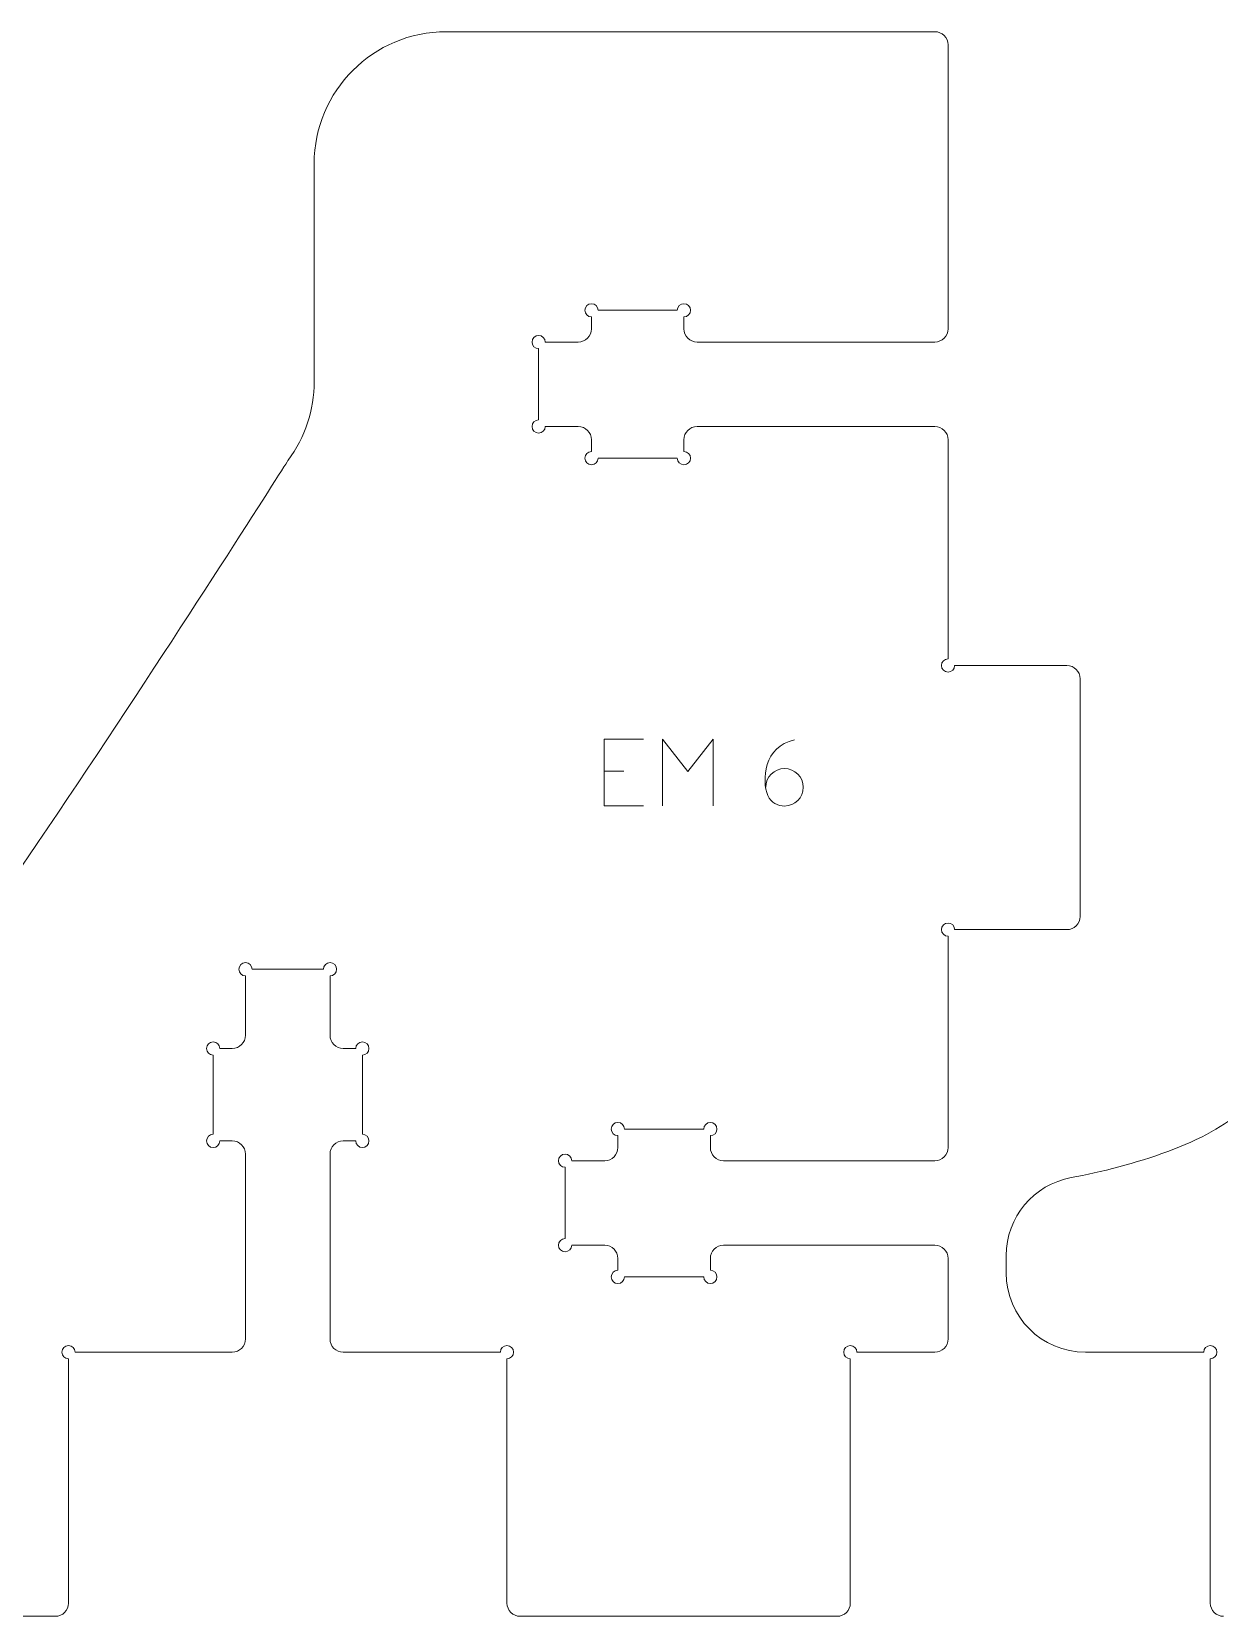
# Model space of a CAD drawing. Header units: inches. Extents: x 2 to 349, y -345 to -5.
# Drawn here: x 125.5 to 170.5, y -288.7 to -228.7 of the extents above; entities that cross this region are included whole.
import ezdxf

# ---------------------------------------------------------------- set-up
doc = ezdxf.new("R2010")
doc.units = ezdxf.units.IN
doc.header["$MEASUREMENT"] = 0
doc.layers.add('exterieur', color=7, linetype='Continuous')
doc.layers.add('gravure', color=7, linetype='Continuous')

# ---------------------------------------------------------------- blocks, each defined once
blk = doc.blocks.new('block 1139')
at = {"layer": 'exterieur', "lineweight": 0}
blk.add_open_spline([(135.256, -244.903), (135.256, -244.903), (120.689, -267.899), (118.102, -269.492)], degree=3, dxfattribs=at)
blk = doc.blocks.new('block 1140')
at = {"layer": 'exterieur', "lineweight": 0}
blk.add_lwpolyline([(136.238, -233.681), (136.238, -241.927)], dxfattribs=at)
blk = doc.blocks.new('block 1141')
at = {"layer": 'exterieur', "lineweight": 0}
blk.add_lwpolyline([(159.738, -228.681), (141.238, -228.681)], dxfattribs=at)
blk = doc.blocks.new('block 1142')
at = {"layer": 'exterieur', "lineweight": 0}
blk.add_lwpolyline([(160.238, -239.931), (160.238, -229.181)], dxfattribs=at)
blk = doc.blocks.new('block 1143')
at = {"layer": 'exterieur', "lineweight": 0}
blk.add_lwpolyline([(159.738, -240.431), (150.738, -240.431)], dxfattribs=at)
blk = doc.blocks.new('block 1144')
at = {"layer": 'exterieur', "lineweight": 0}
blk.add_lwpolyline([(150.238, -239.931), (150.238, -239.481)], dxfattribs=at)
blk = doc.blocks.new('block 1145')
at = {"layer": 'exterieur', "lineweight": 0}
blk.add_lwpolyline([(149.988, -239.231), (146.988, -239.231)], dxfattribs=at)
blk = doc.blocks.new('block 1146')
at = {"layer": 'exterieur', "lineweight": 0}
blk.add_lwpolyline([(146.738, -239.481), (146.738, -239.931)], dxfattribs=at)
blk = doc.blocks.new('block 1147')
at = {"layer": 'exterieur', "lineweight": 0}
blk.add_lwpolyline([(146.238, -240.431), (144.988, -240.431)], dxfattribs=at)
blk = doc.blocks.new('block 1148')
at = {"layer": 'exterieur', "lineweight": 0}
blk.add_lwpolyline([(144.738, -243.381), (144.738, -240.681)], dxfattribs=at)
blk = doc.blocks.new('block 1149')
at = {"layer": 'exterieur', "lineweight": 0}
blk.add_lwpolyline([(146.238, -243.631), (144.988, -243.631)], dxfattribs=at)
blk = doc.blocks.new('block 1150')
at = {"layer": 'exterieur', "lineweight": 0}
blk.add_lwpolyline([(146.738, -244.581), (146.738, -244.131)], dxfattribs=at)
blk = doc.blocks.new('block 1151')
at = {"layer": 'exterieur', "lineweight": 0}
blk.add_lwpolyline([(149.988, -244.831), (146.988, -244.831)], dxfattribs=at)
blk = doc.blocks.new('block 1152')
at = {"layer": 'exterieur', "lineweight": 0}
blk.add_lwpolyline([(150.238, -244.131), (150.238, -244.581)], dxfattribs=at)
blk = doc.blocks.new('block 1153')
at = {"layer": 'exterieur', "lineweight": 0}
blk.add_lwpolyline([(159.738, -243.631), (150.738, -243.631)], dxfattribs=at)
blk = doc.blocks.new('block 1154')
at = {"layer": 'exterieur', "lineweight": 0}
blk.add_lwpolyline([(160.238, -252.431), (160.238, -244.131)], dxfattribs=at)
blk = doc.blocks.new('block 1155')
at = {"layer": 'exterieur', "lineweight": 0}
blk.add_lwpolyline([(164.738, -252.681), (160.488, -252.681)], dxfattribs=at)
blk = doc.blocks.new('block 1156')
at = {"layer": 'exterieur', "lineweight": 0}
blk.add_lwpolyline([(165.238, -262.181), (165.238, -253.181)], dxfattribs=at)
blk = doc.blocks.new('block 1157')
at = {"layer": 'exterieur', "lineweight": 0}
blk.add_lwpolyline([(160.488, -262.681), (164.738, -262.681)], dxfattribs=at)
blk = doc.blocks.new('block 1158')
at = {"layer": 'exterieur', "lineweight": 0}
blk.add_lwpolyline([(160.238, -270.931), (160.238, -262.931)], dxfattribs=at)
blk = doc.blocks.new('block 1159')
at = {"layer": 'exterieur', "lineweight": 0}
blk.add_lwpolyline([(159.738, -271.431), (151.738, -271.431)], dxfattribs=at)
blk = doc.blocks.new('block 1160')
at = {"layer": 'exterieur', "lineweight": 0}
blk.add_lwpolyline([(151.238, -270.931), (151.238, -270.481)], dxfattribs=at)
blk = doc.blocks.new('block 1161')
at = {"layer": 'exterieur', "lineweight": 0}
blk.add_lwpolyline([(150.988, -270.231), (147.988, -270.231)], dxfattribs=at)
blk = doc.blocks.new('block 1162')
at = {"layer": 'exterieur', "lineweight": 0}
blk.add_lwpolyline([(147.738, -270.481), (147.738, -270.931)], dxfattribs=at)
blk = doc.blocks.new('block 1163')
at = {"layer": 'exterieur', "lineweight": 0}
blk.add_lwpolyline([(147.238, -271.431), (145.988, -271.431)], dxfattribs=at)
blk = doc.blocks.new('block 1164')
at = {"layer": 'exterieur', "lineweight": 0}
blk.add_lwpolyline([(145.738, -274.381), (145.738, -271.681)], dxfattribs=at)
blk = doc.blocks.new('block 1165')
at = {"layer": 'exterieur', "lineweight": 0}
blk.add_lwpolyline([(147.238, -274.631), (145.988, -274.631)], dxfattribs=at)
blk = doc.blocks.new('block 1166')
at = {"layer": 'exterieur', "lineweight": 0}
blk.add_lwpolyline([(147.738, -275.581), (147.738, -275.131)], dxfattribs=at)
blk = doc.blocks.new('block 1167')
at = {"layer": 'exterieur', "lineweight": 0}
blk.add_lwpolyline([(150.988, -275.831), (147.988, -275.831)], dxfattribs=at)
blk = doc.blocks.new('block 1168')
at = {"layer": 'exterieur', "lineweight": 0}
blk.add_lwpolyline([(151.238, -275.131), (151.238, -275.581)], dxfattribs=at)
blk = doc.blocks.new('block 1169')
at = {"layer": 'exterieur', "lineweight": 0}
blk.add_lwpolyline([(159.738, -274.631), (151.738, -274.631)], dxfattribs=at)
blk = doc.blocks.new('block 1170')
at = {"layer": 'exterieur', "lineweight": 0}
blk.add_lwpolyline([(160.238, -278.181), (160.238, -275.131)], dxfattribs=at)
blk = doc.blocks.new('block 1171')
at = {"layer": 'exterieur', "lineweight": 0}
blk.add_lwpolyline([(156.788, -278.681), (159.738, -278.681)], dxfattribs=at)
blk = doc.blocks.new('block 1172')
at = {"layer": 'exterieur', "lineweight": 0}
blk.add_lwpolyline([(156.538, -288.181), (156.538, -278.931)], dxfattribs=at)
blk = doc.blocks.new('block 1173')
at = {"layer": 'exterieur', "lineweight": 0}
blk.add_lwpolyline([(144.038, -288.681), (156.038, -288.681)], dxfattribs=at)
blk = doc.blocks.new('block 1174')
at = {"layer": 'exterieur', "lineweight": 0}
blk.add_lwpolyline([(143.538, -278.931), (143.538, -288.181)], dxfattribs=at)
blk = doc.blocks.new('block 1175')
at = {"layer": 'exterieur', "lineweight": 0}
blk.add_lwpolyline([(137.338, -278.681), (143.288, -278.681)], dxfattribs=at)
blk = doc.blocks.new('block 1176')
at = {"layer": 'exterieur', "lineweight": 0}
blk.add_lwpolyline([(136.838, -271.181), (136.838, -278.181)], dxfattribs=at)
blk = doc.blocks.new('block 1177')
at = {"layer": 'exterieur', "lineweight": 0}
blk.add_lwpolyline([(137.813, -270.681), (137.338, -270.681)], dxfattribs=at)
blk = doc.blocks.new('block 1178')
at = {"layer": 'exterieur', "lineweight": 0}
blk.add_lwpolyline([(138.063, -267.431), (138.063, -270.431)], dxfattribs=at)
blk = doc.blocks.new('block 1179')
at = {"layer": 'exterieur', "lineweight": 0}
blk.add_lwpolyline([(137.338, -267.181), (137.813, -267.181)], dxfattribs=at)
blk = doc.blocks.new('block 1180')
at = {"layer": 'exterieur', "lineweight": 0}
blk.add_lwpolyline([(136.838, -264.431), (136.838, -266.681)], dxfattribs=at)
blk = doc.blocks.new('block 1181')
at = {"layer": 'exterieur', "lineweight": 0}
blk.add_lwpolyline([(133.888, -264.181), (136.588, -264.181)], dxfattribs=at)
blk = doc.blocks.new('block 1182')
at = {"layer": 'exterieur', "lineweight": 0}
blk.add_lwpolyline([(133.638, -266.681), (133.638, -264.431)], dxfattribs=at)
blk = doc.blocks.new('block 1183')
at = {"layer": 'exterieur', "lineweight": 0}
blk.add_lwpolyline([(132.663, -267.181), (133.138, -267.181)], dxfattribs=at)
blk = doc.blocks.new('block 1184')
at = {"layer": 'exterieur', "lineweight": 0}
blk.add_lwpolyline([(132.413, -270.431), (132.413, -267.431)], dxfattribs=at)
blk = doc.blocks.new('block 1185')
at = {"layer": 'exterieur', "lineweight": 0}
blk.add_lwpolyline([(133.138, -270.681), (132.663, -270.681)], dxfattribs=at)
blk = doc.blocks.new('block 1186')
at = {"layer": 'exterieur', "lineweight": 0}
blk.add_lwpolyline([(133.638, -278.181), (133.638, -271.181)], dxfattribs=at)
blk = doc.blocks.new('block 1187')
at = {"layer": 'exterieur', "lineweight": 0}
blk.add_lwpolyline([(127.188, -278.681), (133.138, -278.681)], dxfattribs=at)
blk = doc.blocks.new('block 1188')
at = {"layer": 'exterieur', "lineweight": 0}
blk.add_lwpolyline([(126.938, -288.181), (126.938, -278.931)], dxfattribs=at)
blk = doc.blocks.new('block 1189')
at = {"layer": 'exterieur', "lineweight": 0}
blk.add_lwpolyline([(117.438, -288.681), (126.438, -288.681)], dxfattribs=at)
blk = doc.blocks.new('block 1193')
at = {"layer": 'exterieur', "lineweight": 0}
blk.add_open_spline([(136.238, -241.927), (136.238, -242.999), (135.894, -244.042), (135.256, -244.903)], degree=3, dxfattribs=at)
blk = doc.blocks.new('block 1194')
at = {"layer": 'exterieur', "lineweight": 0}
blk.add_open_spline([(141.238, -228.681), (138.477, -228.681), (136.238, -230.92), (136.238, -233.681)], degree=3, dxfattribs=at)
blk = doc.blocks.new('block 1195')
at = {"layer": 'exterieur', "lineweight": 0}
blk.add_open_spline([(160.238, -229.181), (160.238, -228.905), (160.014, -228.681), (159.738, -228.681)], degree=3, dxfattribs=at)
blk = doc.blocks.new('block 1196')
at = {"layer": 'exterieur', "lineweight": 0}
blk.add_open_spline([(159.738, -240.431), (160.014, -240.431), (160.238, -240.207), (160.238, -239.931)], degree=3, dxfattribs=at)
blk = doc.blocks.new('block 1197')
at = {"layer": 'exterieur', "lineweight": 0}
blk.add_open_spline([(150.238, -239.931), (150.238, -240.207), (150.462, -240.431), (150.738, -240.431)], degree=3, dxfattribs=at)
blk = doc.blocks.new('block 1198')
at = {"layer": 'exterieur', "lineweight": 0}
blk.add_open_spline([(150.238, -239.481), (150.376, -239.481), (150.488, -239.369), (150.488, -239.231), (150.488, -239.093), (150.376, -238.981), (150.238, -238.981), (150.1, -238.981), (149.988, -239.093), (149.988, -239.231)], degree=3, knots=[0, 0, 0, 0, 1, 1, 1, 2, 2, 2, 3, 3, 3, 3], dxfattribs=at)
blk = doc.blocks.new('block 1199')
at = {"layer": 'exterieur', "lineweight": 0}
blk.add_open_spline([(146.988, -239.231), (146.988, -239.093), (146.876, -238.981), (146.738, -238.981), (146.6, -238.981), (146.488, -239.093), (146.488, -239.231), (146.488, -239.369), (146.6, -239.481), (146.738, -239.481)], degree=3, knots=[0, 0, 0, 0, 1, 1, 1, 2, 2, 2, 3, 3, 3, 3], dxfattribs=at)
blk = doc.blocks.new('block 1200')
at = {"layer": 'exterieur', "lineweight": 0}
blk.add_open_spline([(146.238, -240.431), (146.514, -240.431), (146.738, -240.207), (146.738, -239.931)], degree=3, dxfattribs=at)
blk = doc.blocks.new('block 1201')
at = {"layer": 'exterieur', "lineweight": 0}
blk.add_open_spline([(144.988, -240.431), (144.988, -240.293), (144.876, -240.181), (144.738, -240.181), (144.6, -240.181), (144.488, -240.293), (144.488, -240.431), (144.488, -240.569), (144.6, -240.681), (144.738, -240.681)], degree=3, knots=[0, 0, 0, 0, 1, 1, 1, 2, 2, 2, 3, 3, 3, 3], dxfattribs=at)
blk = doc.blocks.new('block 1202')
at = {"layer": 'exterieur', "lineweight": 0}
blk.add_open_spline([(144.738, -243.381), (144.6, -243.381), (144.488, -243.493), (144.488, -243.631), (144.488, -243.769), (144.6, -243.881), (144.738, -243.881), (144.876, -243.881), (144.988, -243.769), (144.988, -243.631)], degree=3, knots=[0, 0, 0, 0, 1, 1, 1, 2, 2, 2, 3, 3, 3, 3], dxfattribs=at)
blk = doc.blocks.new('block 1203')
at = {"layer": 'exterieur', "lineweight": 0}
blk.add_open_spline([(146.738, -244.131), (146.738, -243.855), (146.514, -243.631), (146.238, -243.631)], degree=3, dxfattribs=at)
blk = doc.blocks.new('block 1204')
at = {"layer": 'exterieur', "lineweight": 0}
blk.add_open_spline([(146.738, -244.581), (146.6, -244.581), (146.488, -244.693), (146.488, -244.831), (146.488, -244.969), (146.6, -245.081), (146.738, -245.081), (146.876, -245.081), (146.988, -244.969), (146.988, -244.831)], degree=3, knots=[0, 0, 0, 0, 1, 1, 1, 2, 2, 2, 3, 3, 3, 3], dxfattribs=at)
blk = doc.blocks.new('block 1205')
at = {"layer": 'exterieur', "lineweight": 0}
blk.add_open_spline([(149.988, -244.831), (149.988, -244.969), (150.1, -245.081), (150.238, -245.081), (150.376, -245.081), (150.488, -244.969), (150.488, -244.831), (150.488, -244.693), (150.376, -244.581), (150.238, -244.581)], degree=3, knots=[0, 0, 0, 0, 1, 1, 1, 2, 2, 2, 3, 3, 3, 3], dxfattribs=at)
blk = doc.blocks.new('block 1206')
at = {"layer": 'exterieur', "lineweight": 0}
blk.add_open_spline([(150.738, -243.631), (150.462, -243.631), (150.238, -243.855), (150.238, -244.131)], degree=3, dxfattribs=at)
blk = doc.blocks.new('block 1207')
at = {"layer": 'exterieur', "lineweight": 0}
blk.add_open_spline([(160.238, -244.131), (160.238, -243.855), (160.014, -243.631), (159.738, -243.631)], degree=3, dxfattribs=at)
blk = doc.blocks.new('block 1208')
at = {"layer": 'exterieur', "lineweight": 0}
blk.add_open_spline([(160.238, -252.431), (160.1, -252.431), (159.988, -252.543), (159.988, -252.681), (159.988, -252.819), (160.1, -252.931), (160.238, -252.931), (160.376, -252.931), (160.488, -252.819), (160.488, -252.681)], degree=3, knots=[0, 0, 0, 0, 1, 1, 1, 2, 2, 2, 3, 3, 3, 3], dxfattribs=at)
blk = doc.blocks.new('block 1209')
at = {"layer": 'exterieur', "lineweight": 0}
blk.add_open_spline([(165.238, -253.181), (165.238, -252.905), (165.014, -252.681), (164.738, -252.681)], degree=3, dxfattribs=at)
blk = doc.blocks.new('block 1210')
at = {"layer": 'exterieur', "lineweight": 0}
blk.add_open_spline([(164.738, -262.681), (165.014, -262.681), (165.238, -262.457), (165.238, -262.181)], degree=3, dxfattribs=at)
blk = doc.blocks.new('block 1211')
at = {"layer": 'exterieur', "lineweight": 0}
blk.add_open_spline([(160.488, -262.681), (160.488, -262.543), (160.376, -262.431), (160.238, -262.431), (160.1, -262.431), (159.988, -262.543), (159.988, -262.681), (159.988, -262.819), (160.1, -262.931), (160.238, -262.931)], degree=3, knots=[0, 0, 0, 0, 1, 1, 1, 2, 2, 2, 3, 3, 3, 3], dxfattribs=at)
blk = doc.blocks.new('block 1212')
at = {"layer": 'exterieur', "lineweight": 0}
blk.add_open_spline([(159.738, -271.431), (160.014, -271.431), (160.238, -271.207), (160.238, -270.931)], degree=3, dxfattribs=at)
blk = doc.blocks.new('block 1213')
at = {"layer": 'exterieur', "lineweight": 0}
blk.add_open_spline([(151.238, -270.931), (151.238, -271.207), (151.462, -271.431), (151.738, -271.431)], degree=3, dxfattribs=at)
blk = doc.blocks.new('block 1214')
at = {"layer": 'exterieur', "lineweight": 0}
blk.add_open_spline([(151.238, -270.481), (151.376, -270.481), (151.488, -270.369), (151.488, -270.231), (151.488, -270.093), (151.376, -269.981), (151.238, -269.981), (151.1, -269.981), (150.988, -270.093), (150.988, -270.231)], degree=3, knots=[0, 0, 0, 0, 1, 1, 1, 2, 2, 2, 3, 3, 3, 3], dxfattribs=at)
blk = doc.blocks.new('block 1215')
at = {"layer": 'exterieur', "lineweight": 0}
blk.add_open_spline([(147.988, -270.231), (147.988, -270.093), (147.876, -269.981), (147.738, -269.981), (147.6, -269.981), (147.488, -270.093), (147.488, -270.231), (147.488, -270.369), (147.6, -270.481), (147.738, -270.481)], degree=3, knots=[0, 0, 0, 0, 1, 1, 1, 2, 2, 2, 3, 3, 3, 3], dxfattribs=at)
blk = doc.blocks.new('block 1216')
at = {"layer": 'exterieur', "lineweight": 0}
blk.add_open_spline([(147.238, -271.431), (147.515, -271.431), (147.738, -271.207), (147.738, -270.931)], degree=3, dxfattribs=at)
blk = doc.blocks.new('block 1217')
at = {"layer": 'exterieur', "lineweight": 0}
blk.add_open_spline([(145.988, -271.431), (145.988, -271.293), (145.876, -271.181), (145.738, -271.181), (145.6, -271.181), (145.488, -271.293), (145.488, -271.431), (145.488, -271.569), (145.6, -271.681), (145.738, -271.681)], degree=3, knots=[0, 0, 0, 0, 1, 1, 1, 2, 2, 2, 3, 3, 3, 3], dxfattribs=at)
blk = doc.blocks.new('block 1218')
at = {"layer": 'exterieur', "lineweight": 0}
blk.add_open_spline([(145.738, -274.381), (145.6, -274.381), (145.488, -274.493), (145.488, -274.631), (145.488, -274.769), (145.6, -274.881), (145.738, -274.881), (145.876, -274.881), (145.988, -274.769), (145.988, -274.631)], degree=3, knots=[0, 0, 0, 0, 1, 1, 1, 2, 2, 2, 3, 3, 3, 3], dxfattribs=at)
blk = doc.blocks.new('block 1219')
at = {"layer": 'exterieur', "lineweight": 0}
blk.add_open_spline([(147.738, -275.131), (147.738, -274.855), (147.515, -274.631), (147.238, -274.631)], degree=3, dxfattribs=at)
blk = doc.blocks.new('block 1220')
at = {"layer": 'exterieur', "lineweight": 0}
blk.add_open_spline([(147.738, -275.581), (147.6, -275.581), (147.488, -275.693), (147.488, -275.831), (147.488, -275.969), (147.6, -276.081), (147.738, -276.081), (147.876, -276.081), (147.988, -275.969), (147.988, -275.831)], degree=3, knots=[0, 0, 0, 0, 1, 1, 1, 2, 2, 2, 3, 3, 3, 3], dxfattribs=at)
blk = doc.blocks.new('block 1221')
at = {"layer": 'exterieur', "lineweight": 0}
blk.add_open_spline([(150.988, -275.831), (150.988, -275.969), (151.1, -276.081), (151.238, -276.081), (151.376, -276.081), (151.488, -275.969), (151.488, -275.831), (151.488, -275.693), (151.376, -275.581), (151.238, -275.581)], degree=3, knots=[0, 0, 0, 0, 1, 1, 1, 2, 2, 2, 3, 3, 3, 3], dxfattribs=at)
blk = doc.blocks.new('block 1222')
at = {"layer": 'exterieur', "lineweight": 0}
blk.add_open_spline([(151.738, -274.631), (151.462, -274.631), (151.238, -274.855), (151.238, -275.131)], degree=3, dxfattribs=at)
blk = doc.blocks.new('block 1223')
at = {"layer": 'exterieur', "lineweight": 0}
blk.add_open_spline([(160.238, -275.131), (160.238, -274.855), (160.014, -274.631), (159.738, -274.631)], degree=3, dxfattribs=at)
blk = doc.blocks.new('block 1224')
at = {"layer": 'exterieur', "lineweight": 0}
blk.add_open_spline([(159.738, -278.681), (160.014, -278.681), (160.238, -278.457), (160.238, -278.181)], degree=3, dxfattribs=at)
blk = doc.blocks.new('block 1225')
at = {"layer": 'exterieur', "lineweight": 0}
blk.add_open_spline([(156.788, -278.681), (156.788, -278.543), (156.676, -278.431), (156.538, -278.431), (156.4, -278.431), (156.288, -278.543), (156.288, -278.681), (156.288, -278.819), (156.4, -278.931), (156.538, -278.931)], degree=3, knots=[0, 0, 0, 0, 1, 1, 1, 2, 2, 2, 3, 3, 3, 3], dxfattribs=at)
blk = doc.blocks.new('block 1226')
at = {"layer": 'exterieur', "lineweight": 0}
blk.add_open_spline([(156.038, -288.681), (156.314, -288.681), (156.538, -288.457), (156.538, -288.181)], degree=3, dxfattribs=at)
blk = doc.blocks.new('block 1227')
at = {"layer": 'exterieur', "lineweight": 0}
blk.add_open_spline([(143.538, -288.181), (143.538, -288.457), (143.762, -288.681), (144.038, -288.681)], degree=3, dxfattribs=at)
blk = doc.blocks.new('block 1228')
at = {"layer": 'exterieur', "lineweight": 0}
blk.add_open_spline([(143.538, -278.931), (143.676, -278.931), (143.788, -278.819), (143.788, -278.681), (143.788, -278.543), (143.676, -278.431), (143.538, -278.431), (143.4, -278.431), (143.288, -278.543), (143.288, -278.681)], degree=3, knots=[0, 0, 0, 0, 1, 1, 1, 2, 2, 2, 3, 3, 3, 3], dxfattribs=at)
blk = doc.blocks.new('block 1229')
at = {"layer": 'exterieur', "lineweight": 0}
blk.add_open_spline([(136.838, -278.181), (136.838, -278.457), (137.062, -278.681), (137.338, -278.681)], degree=3, dxfattribs=at)
blk = doc.blocks.new('block 1230')
at = {"layer": 'exterieur', "lineweight": 0}
blk.add_open_spline([(137.338, -270.681), (137.062, -270.681), (136.838, -270.905), (136.838, -271.181)], degree=3, dxfattribs=at)
blk = doc.blocks.new('block 1231')
at = {"layer": 'exterieur', "lineweight": 0}
blk.add_open_spline([(137.813, -270.681), (137.813, -270.819), (137.925, -270.931), (138.063, -270.931), (138.201, -270.931), (138.313, -270.819), (138.313, -270.681), (138.313, -270.543), (138.201, -270.431), (138.063, -270.431)], degree=3, knots=[0, 0, 0, 0, 1, 1, 1, 2, 2, 2, 3, 3, 3, 3], dxfattribs=at)
blk = doc.blocks.new('block 1232')
at = {"layer": 'exterieur', "lineweight": 0}
blk.add_open_spline([(138.063, -267.431), (138.201, -267.431), (138.313, -267.319), (138.313, -267.181), (138.313, -267.043), (138.201, -266.931), (138.063, -266.931), (137.925, -266.931), (137.813, -267.043), (137.813, -267.181)], degree=3, knots=[0, 0, 0, 0, 1, 1, 1, 2, 2, 2, 3, 3, 3, 3], dxfattribs=at)
blk = doc.blocks.new('block 1233')
at = {"layer": 'exterieur', "lineweight": 0}
blk.add_open_spline([(136.838, -266.681), (136.838, -266.957), (137.062, -267.181), (137.338, -267.181)], degree=3, dxfattribs=at)
blk = doc.blocks.new('block 1234')
at = {"layer": 'exterieur', "lineweight": 0}
blk.add_open_spline([(136.838, -264.431), (136.976, -264.431), (137.088, -264.319), (137.088, -264.181), (137.088, -264.043), (136.976, -263.931), (136.838, -263.931), (136.7, -263.931), (136.588, -264.043), (136.588, -264.181)], degree=3, knots=[0, 0, 0, 0, 1, 1, 1, 2, 2, 2, 3, 3, 3, 3], dxfattribs=at)
blk = doc.blocks.new('block 1235')
at = {"layer": 'exterieur', "lineweight": 0}
blk.add_open_spline([(133.888, -264.181), (133.888, -264.043), (133.776, -263.931), (133.638, -263.931), (133.5, -263.931), (133.388, -264.043), (133.388, -264.181), (133.388, -264.319), (133.5, -264.431), (133.638, -264.431)], degree=3, knots=[0, 0, 0, 0, 1, 1, 1, 2, 2, 2, 3, 3, 3, 3], dxfattribs=at)
blk = doc.blocks.new('block 1236')
at = {"layer": 'exterieur', "lineweight": 0}
blk.add_open_spline([(133.138, -267.181), (133.414, -267.181), (133.638, -266.957), (133.638, -266.681)], degree=3, dxfattribs=at)
blk = doc.blocks.new('block 1237')
at = {"layer": 'exterieur', "lineweight": 0}
blk.add_open_spline([(132.663, -267.181), (132.663, -267.043), (132.551, -266.931), (132.413, -266.931), (132.275, -266.931), (132.163, -267.043), (132.163, -267.181), (132.163, -267.319), (132.275, -267.431), (132.413, -267.431)], degree=3, knots=[0, 0, 0, 0, 1, 1, 1, 2, 2, 2, 3, 3, 3, 3], dxfattribs=at)
blk = doc.blocks.new('block 1238')
at = {"layer": 'exterieur', "lineweight": 0}
blk.add_open_spline([(132.413, -270.431), (132.275, -270.431), (132.163, -270.543), (132.163, -270.681), (132.163, -270.819), (132.275, -270.931), (132.413, -270.931), (132.551, -270.931), (132.663, -270.819), (132.663, -270.681)], degree=3, knots=[0, 0, 0, 0, 1, 1, 1, 2, 2, 2, 3, 3, 3, 3], dxfattribs=at)
blk = doc.blocks.new('block 1239')
at = {"layer": 'exterieur', "lineweight": 0}
blk.add_open_spline([(133.638, -271.181), (133.638, -270.905), (133.414, -270.681), (133.138, -270.681)], degree=3, dxfattribs=at)
blk = doc.blocks.new('block 1240')
at = {"layer": 'exterieur', "lineweight": 0}
blk.add_open_spline([(133.138, -278.681), (133.414, -278.681), (133.638, -278.457), (133.638, -278.181)], degree=3, dxfattribs=at)
blk = doc.blocks.new('block 1241')
at = {"layer": 'exterieur', "lineweight": 0}
blk.add_open_spline([(127.188, -278.681), (127.188, -278.543), (127.076, -278.431), (126.938, -278.431), (126.8, -278.431), (126.688, -278.543), (126.688, -278.681), (126.688, -278.819), (126.8, -278.931), (126.938, -278.931)], degree=3, knots=[0, 0, 0, 0, 1, 1, 1, 2, 2, 2, 3, 3, 3, 3], dxfattribs=at)
blk = doc.blocks.new('block 1242')
at = {"layer": 'exterieur', "lineweight": 0}
blk.add_open_spline([(126.438, -288.681), (126.714, -288.681), (126.938, -288.457), (126.938, -288.181)], degree=3, dxfattribs=at)
blk = doc.blocks.new('block 1247')
at = {"layer": 'exterieur', "lineweight": 0}
blk.add_open_spline([(164.905, -272.071), (167.117, -271.672), (170.303, -270.681), (171.332, -269.492)], degree=3, dxfattribs=at)
blk = doc.blocks.new('block 1299')
at = {"layer": 'exterieur', "lineweight": 0}
blk.add_lwpolyline([(170.168, -278.931), (170.168, -288.181)], dxfattribs=at)
blk = doc.blocks.new('block 1300')
at = {"layer": 'exterieur', "lineweight": 0}
blk.add_lwpolyline([(165.438, -278.681), (169.918, -278.681)], dxfattribs=at)
blk = doc.blocks.new('block 1301')
at = {"layer": 'exterieur', "lineweight": 0}
blk.add_lwpolyline([(162.438, -275.681), (162.438, -275.023)], dxfattribs=at)
blk = doc.blocks.new('block 1352')
at = {"layer": 'exterieur', "lineweight": 0}
blk.add_open_spline([(170.168, -288.181), (170.168, -288.457), (170.392, -288.681), (170.668, -288.681)], degree=3, dxfattribs=at)
blk = doc.blocks.new('block 1353')
at = {"layer": 'exterieur', "lineweight": 0}
blk.add_open_spline([(170.168, -278.931), (170.306, -278.931), (170.418, -278.819), (170.418, -278.681), (170.418, -278.543), (170.306, -278.431), (170.168, -278.431), (170.03, -278.431), (169.918, -278.543), (169.918, -278.681)], degree=3, knots=[0, 0, 0, 0, 1, 1, 1, 2, 2, 2, 3, 3, 3, 3], dxfattribs=at)
blk = doc.blocks.new('block 1354')
at = {"layer": 'exterieur', "lineweight": 0}
blk.add_open_spline([(162.438, -275.681), (162.438, -277.338), (163.781, -278.681), (165.438, -278.681)], degree=3, dxfattribs=at)
blk = doc.blocks.new('block 1355')
at = {"layer": 'exterieur', "lineweight": 0}
blk.add_open_spline([(162.438, -275.023), (162.438, -273.572), (163.477, -272.329), (164.905, -272.071)], degree=3, dxfattribs=at)
blk = doc.blocks.new('block 2922')
at = {"layer": 'gravure', "lineweight": 0}
for points in [[(147.222, -255.469), (147.222, -257.991)], [(147.222, -255.469), (148.709, -255.469)], [(149.421, -257.991), (149.421, -255.469), (150.38, -256.694), (151.339, -255.469), (151.339, -257.991)], [(147.222, -256.682), (147.965, -256.682)], [(147.222, -257.991), (148.709, -257.991)]]:
    blk.add_lwpolyline(points, dxfattribs=at)
blk = doc.blocks.new('block 2921')
at = {"layer": 'gravure', "lineweight": 0}
blk.add_open_spline([(153.336, -257.291), (153.336, -256.899), (153.654, -256.581), (154.045, -256.581), (154.437, -256.581), (154.754, -256.899), (154.754, -257.291), (154.754, -257.682), (154.437, -258), (154.045, -258), (153.8, -258), (153.533, -257.886), (153.411, -257.596), (153.18, -257.044), (153.259, -255.729), (154.425, -255.498)], degree=3, knots=[0, 0, 0, 0, 1, 1, 1, 2, 2, 2, 3, 3, 3, 4, 4, 4, 5, 5, 5, 5], dxfattribs=at)
at = {"layer": 'gravure'}
blk.add_blockref('block 2922', (0, 0), dxfattribs=at)

msp = doc.modelspace()

# ---------------------------------------------------------------- block references
at = {"layer": 'exterieur'}
for name in ['block 1194', 'block 1141', 'block 1195', 'block 1142', 'block 1140', 'block 1199', 'block 1145', 'block 1198', 'block 1200', 'block 1146', 'block 1144', 'block 1197', 'block 1196', 'block 1201', 'block 1147', 'block 1143', 'block 1148', 'block 1193', 'block 1202', 'block 1149', 'block 1203', 'block 1150', 'block 1206', 'block 1152', 'block 1153', 'block 1207', 'block 1154', 'block 1204', 'block 1205', 'block 1139', 'block 1151', 'block 1208', 'block 1155', 'block 1209', 'block 1156', 'block 1210', 'block 1211', 'block 1157', 'block 1158', 'block 1235', 'block 1234', 'block 1182', 'block 1181', 'block 1180', 'block 1237', 'block 1236', 'block 1233', 'block 1232', 'block 1184', 'block 1183', 'block 1179', 'block 1178', 'block 1215', 'block 1214', 'block 1247', 'block 1238', 'block 1231', 'block 1162', 'block 1161', 'block 1160', 'block 1185', 'block 1239', 'block 1186', 'block 1230', 'block 1176', 'block 1177', 'block 1217', 'block 1216', 'block 1213', 'block 1212', 'block 1164', 'block 1163', 'block 1159', 'block 1355', 'block 1218', 'block 1165', 'block 1219', 'block 1222', 'block 1169', 'block 1223', 'block 1166', 'block 1168', 'block 1170', 'block 1301', 'block 1220', 'block 1167', 'block 1221', 'block 1354', 'block 1240', 'block 1229', 'block 1224', 'block 1241', 'block 1188', 'block 1187', 'block 1175', 'block 1228', 'block 1174', 'block 1225', 'block 1172', 'block 1171', 'block 1300', 'block 1353', 'block 1299', 'block 1242', 'block 1227', 'block 1226', 'block 1352', 'block 1189', 'block 1173']:
    msp.add_blockref(name, (0, 0), dxfattribs=at)
at = {"layer": 'gravure'}
msp.add_blockref('block 2921', (0, 0), dxfattribs=at)

doc.saveas('drawing.dxf')
